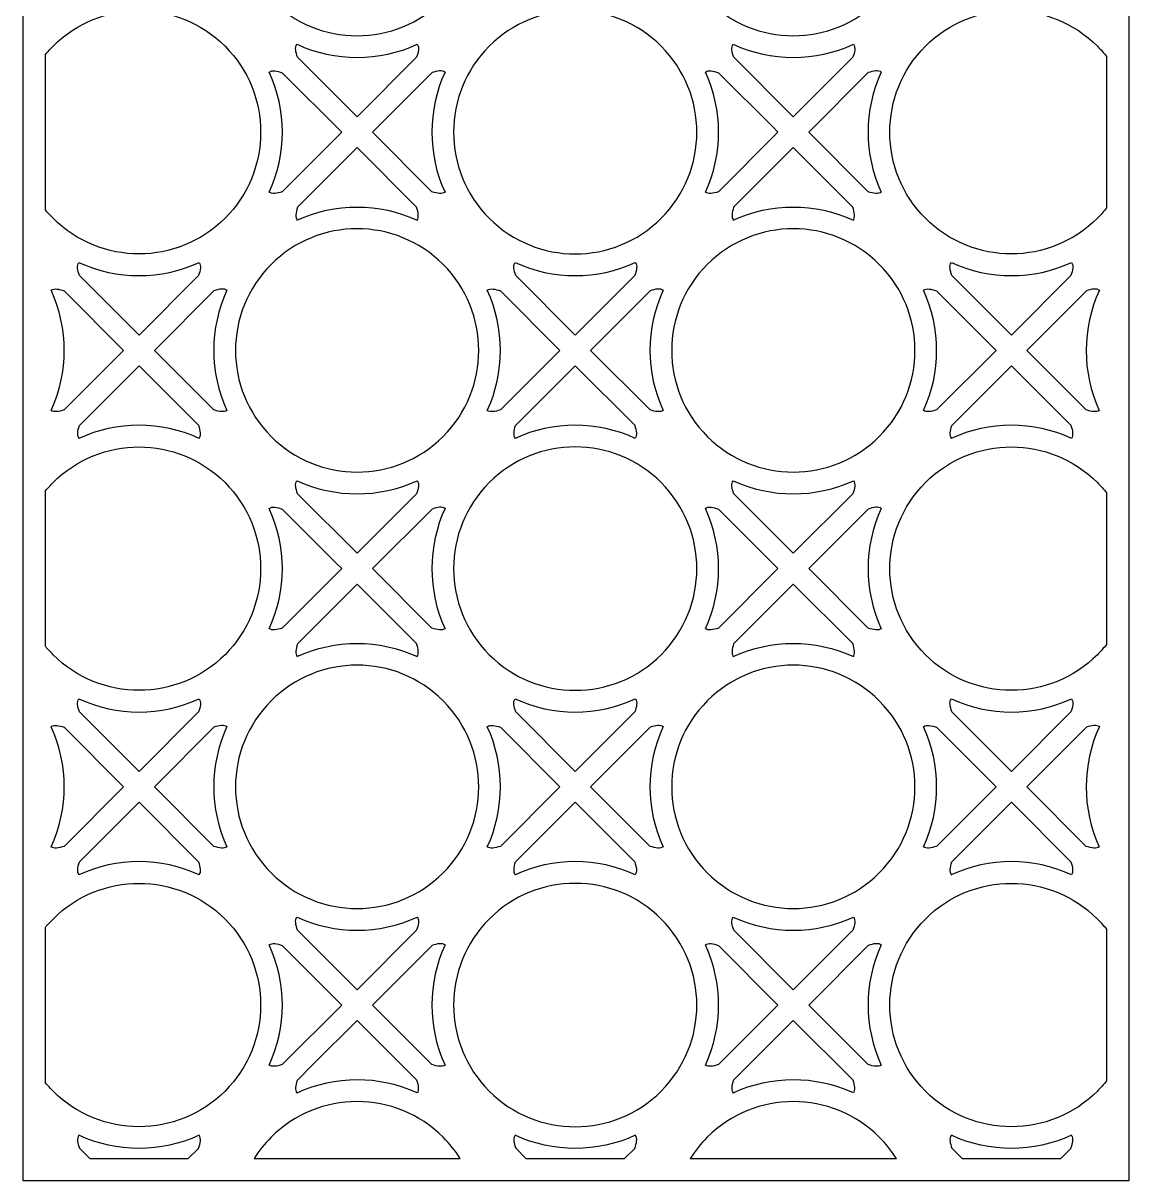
# Model space of a CAD drawing. Header units: centimetres. Extents: x 18.6 to 27, y -8.7 to 8.8.
# Drawn here: x 18.62 to 27, y -8.7 to 0.07 of the extents above; entities that cross this region are included whole.
import ezdxf

# ---------------------------------------------------------------- set-up
doc = ezdxf.new("R2010")
doc.units = ezdxf.units.CM
doc.header["$MEASUREMENT"] = 0
doc.layers.add('layer 1', color=7, linetype='Continuous')

msp = doc.modelspace()

# ---------------------------------------------------------------- linework, layer by layer
at = {"layer": 'layer 1', "color": 250}
for points, knots in [([(26.99975, -8.70138), (26.99975, -8.70138), (26.99975, -8.64217), (26.99975, -8.64217), (26.99975, -8.64217), (26.99975, -8.64217), (26.99975, -8.53268), (26.99975, -8.53268), (26.99975, -8.53268), (26.99975, -8.53268), (26.99975, 8.63206), (26.99975, 8.63206), (26.99975, 8.63206), (26.99975, 8.63206), (26.99975, 8.75007), (26.99975, 8.75007), (26.99975, 8.75007), (26.99975, 8.75007), (26.99975, 8.80077), (26.99975, 8.80077), (26.99975, 8.80077), (26.99975, 8.80077), (18.78454, 8.80077), (18.78454, 8.80077), (18.78454, 8.80077), (18.78454, 8.80077), (18.74173, 8.80077), (18.74173, 8.80077), (18.74173, 8.80077), (18.74173, 8.80077), (18.61583, 8.80077), (18.61583, 8.80077), (18.61583, 8.80077), (18.61583, 8.80077), (18.61583, -8.53268), (18.61583, -8.53268), (18.61583, -8.53268), (18.61583, -8.53268), (18.61583, -8.56757), (18.61583, -8.56757), (18.61583, -8.56757), (18.61583, -8.56757), (18.61583, -8.70138), (18.61583, -8.70138), (18.61583, -8.70138), (18.61583, -8.70138), (26.99975, -8.70138), (26.99975, -8.70138)], [0, 0, 0, 0, 0.0769231, 0.0769231, 0.0769231, 0.0769231, 0.1538462, 0.1538462, 0.1538462, 0.1538462, 0.2307692, 0.2307692, 0.2307692, 0.2307692, 0.3076923, 0.3076923, 0.3076923, 0.3076923, 0.3846154, 0.3846154, 0.3846154, 0.3846154, 0.4615385, 0.4615385, 0.4615385, 0.4615385, 0.5384615, 0.5384615, 0.5384615, 0.5384615, 0.6153846, 0.6153846, 0.6153846, 0.6153846, 0.6923077, 0.6923077, 0.6923077, 0.6923077, 0.7692308, 0.7692308, 0.7692308, 0.7692308, 0.8461538, 0.8461538, 0.8461538, 0.8461538, 1, 1, 1, 1]), ([(20.4961, 1.55156), (20.85617, 1.91163), (21.44018, 1.91163), (21.80022, 1.55156), (21.80022, 1.55156), (22.16029, 1.19152), (22.16029, 0.60751), (21.80022, 0.24747), (21.80022, 0.24747), (21.44018, -0.1126), (20.85617, -0.1126), (20.4961, 0.24747), (20.4961, 0.24747), (20.13605, 0.60751), (20.13605, 1.19152), (20.4961, 1.55156)], [0, 0, 0, 0, 0.2, 0.2, 0.2, 0.2, 0.4, 0.4, 0.4, 0.4, 0.6, 0.6, 0.6, 0.6, 1, 1, 1, 1]), ([(23.80354, 1.55156), (24.16361, 1.91163), (24.74761, 1.91163), (25.10766, 1.55156), (25.10766, 1.55156), (25.46771, 1.19152), (25.46771, 0.60751), (25.10766, 0.24747), (25.10766, 0.24747), (24.74761, -0.1126), (24.16361, -0.1126), (23.80354, 0.24747), (23.80354, 0.24747), (23.4435, 0.60751), (23.4435, 1.19152), (23.80354, 1.55156)], [0, 0, 0, 0, 0.2, 0.2, 0.2, 0.2, 0.4, 0.4, 0.4, 0.4, 0.6, 0.6, 0.6, 0.6, 1, 1, 1, 1]), ([(18.78454, -1.34272), (18.80268, -1.36456), (18.82193, -1.38578), (18.8424, -1.40626), (18.8424, -1.40626), (19.20245, -1.76631), (19.78644, -1.76631), (20.14651, -1.40626), (20.14651, -1.40626), (20.50656, -1.04619), (20.50656, -0.46219), (20.14651, -0.10214), (20.14651, -0.10214), (19.78644, 0.25792), (19.20245, 0.25792), (18.8424, -0.10214), (18.8424, -0.10214), (18.82193, -0.12262), (18.80268, -0.14385), (18.78454, -0.16568), (18.78454, -0.16568), (18.78454, -0.16568), (18.78454, -1.34272), (18.78454, -1.34272)], [0, 0, 0, 0, 0.1428571, 0.1428571, 0.1428571, 0.1428571, 0.2857143, 0.2857143, 0.2857143, 0.2857143, 0.4285714, 0.4285714, 0.4285714, 0.4285714, 0.5714286, 0.5714286, 0.5714286, 0.5714286, 0.7142857, 0.7142857, 0.7142857, 0.7142857, 1, 1, 1, 1]), ([(22.14984, -0.10214), (22.50988, 0.25792), (23.09389, 0.25792), (23.45395, -0.10214), (23.45395, -0.10214), (23.814, -0.46219), (23.814, -1.04619), (23.45395, -1.40626), (23.45395, -1.40626), (23.09389, -1.76631), (22.50988, -1.76631), (22.14984, -1.40626), (22.14984, -1.40626), (21.78976, -1.04619), (21.78976, -0.46219), (22.14984, -0.10214)], [0, 0, 0, 0, 0.2, 0.2, 0.2, 0.2, 0.4, 0.4, 0.4, 0.4, 0.6, 0.6, 0.6, 0.6, 1, 1, 1, 1]), ([(26.83104, -0.1802), (26.80953, -0.15321), (26.78635, -0.12712), (26.76137, -0.10214), (26.76137, -0.10214), (26.40132, 0.25792), (25.81732, 0.25792), (25.45725, -0.10214), (25.45725, -0.10214), (25.09721, -0.46219), (25.09721, -1.04619), (25.45725, -1.40626), (25.45725, -1.40626), (25.81732, -1.76631), (26.40132, -1.76631), (26.76137, -1.40626), (26.76137, -1.40626), (26.78635, -1.38128), (26.80953, -1.35519), (26.83104, -1.32821), (26.83104, -1.32821), (26.83104, -1.32821), (26.83104, -0.1802), (26.83104, -0.1802)], [0, 0, 0, 0, 0.1428571, 0.1428571, 0.1428571, 0.1428571, 0.2857143, 0.2857143, 0.2857143, 0.2857143, 0.4285714, 0.4285714, 0.4285714, 0.4285714, 0.5714286, 0.5714286, 0.5714286, 0.5714286, 0.7142857, 0.7142857, 0.7142857, 0.7142857, 1, 1, 1, 1]), ([(21.14817, -0.63766), (21.14817, -0.63766), (21.59938, -0.18646), (21.59938, -0.18646), (21.59938, -0.18646), (21.61313, -0.14737), (21.62246, -0.11051), (21.60367, -0.08765), (21.60367, -0.08765), (21.31542, -0.22059), (20.98085, -0.2206), (20.69261, -0.08766), (20.69261, -0.08766), (20.67389, -0.11051), (20.6831, -0.14728), (20.69682, -0.18631), (20.69682, -0.18631), (20.69682, -0.18631), (21.14817, -0.63766), (21.14817, -0.63766)], [0, 0, 0, 0, 0.1666667, 0.1666667, 0.1666667, 0.1666667, 0.3333333, 0.3333333, 0.3333333, 0.3333333, 0.5, 0.5, 0.5, 0.5, 0.6666667, 0.6666667, 0.6666667, 0.6666667, 1, 1, 1, 1]), ([(24.45561, -0.63766), (24.45561, -0.63766), (24.90681, -0.18646), (24.90681, -0.18646), (24.90681, -0.18646), (24.92057, -0.14737), (24.92988, -0.11051), (24.9111, -0.08765), (24.9111, -0.08765), (24.62286, -0.22059), (24.28827, -0.2206), (24.00005, -0.08766), (24.00005, -0.08766), (23.98132, -0.11051), (23.99051, -0.14729), (24.00426, -0.18633), (24.00426, -0.18633), (24.00426, -0.18633), (24.45559, -0.63766), (24.45559, -0.63766), (24.45559, -0.63766), (24.45559, -0.63766), (24.45561, -0.63766), (24.45561, -0.63766)], [0, 0, 0, 0, 0.1428571, 0.1428571, 0.1428571, 0.1428571, 0.2857143, 0.2857143, 0.2857143, 0.2857143, 0.4285714, 0.4285714, 0.4285714, 0.4285714, 0.5714286, 0.5714286, 0.5714286, 0.5714286, 0.7142857, 0.7142857, 0.7142857, 0.7142857, 1, 1, 1, 1]), ([(20.58077, -1.20507), (20.58077, -1.20507), (21.03163, -0.75421), (21.03163, -0.75421), (21.03163, -0.75421), (21.03163, -0.75421), (20.58035, -0.30294), (20.58035, -0.30294), (20.58035, -0.30294), (20.54125, -0.28918), (20.50442, -0.27989), (20.48157, -0.29871), (20.48157, -0.29871), (20.61446, -0.58692), (20.61449, -0.92137), (20.48161, -1.20961), (20.48161, -1.20961), (20.50273, -1.22354), (20.53804, -1.21907), (20.58077, -1.20507)], [0, 0, 0, 0, 0.1666667, 0.1666667, 0.1666667, 0.1666667, 0.3333333, 0.3333333, 0.3333333, 0.3333333, 0.5, 0.5, 0.5, 0.5, 0.6666667, 0.6666667, 0.6666667, 0.6666667, 1, 1, 1, 1]), ([(21.71871, -0.30022), (21.71871, -0.30022), (21.26472, -0.75421), (21.26472, -0.75421), (21.26472, -0.75421), (21.26472, -0.75421), (21.71565, -1.20514), (21.71565, -1.20514), (21.71565, -1.20514), (21.75829, -1.21907), (21.79354, -1.22352), (21.81462, -1.20965), (21.81462, -1.20965), (21.68157, -0.92108), (21.68173, -0.5862), (21.81508, -0.29776), (21.81508, -0.29776), (21.79291, -0.27865), (21.75701, -0.28695), (21.71871, -0.30022)], [0, 0, 0, 0, 0.1666667, 0.1666667, 0.1666667, 0.1666667, 0.3333333, 0.3333333, 0.3333333, 0.3333333, 0.5, 0.5, 0.5, 0.5, 0.6666667, 0.6666667, 0.6666667, 0.6666667, 1, 1, 1, 1]), ([(23.88821, -1.20507), (23.88821, -1.20507), (24.33906, -0.75421), (24.33906, -0.75421), (24.33906, -0.75421), (24.33906, -0.75421), (24.29919, -0.71433), (24.29919, -0.71433), (24.29919, -0.71433), (24.29919, -0.71433), (23.88777, -0.30294), (23.88777, -0.30294), (23.88777, -0.30294), (23.84868, -0.28918), (23.81186, -0.27989), (23.78901, -0.29871), (23.78901, -0.29871), (23.92191, -0.58692), (23.92193, -0.92137), (23.78906, -1.20961), (23.78906, -1.20961), (23.81015, -1.22354), (23.84548, -1.21907), (23.88821, -1.20507)], [0, 0, 0, 0, 0.1428571, 0.1428571, 0.1428571, 0.1428571, 0.2857143, 0.2857143, 0.2857143, 0.2857143, 0.4285714, 0.4285714, 0.4285714, 0.4285714, 0.5714286, 0.5714286, 0.5714286, 0.5714286, 0.7142857, 0.7142857, 0.7142857, 0.7142857, 1, 1, 1, 1]), ([(25.02614, -0.30022), (25.02614, -0.30022), (24.57216, -0.75421), (24.57216, -0.75421), (24.57216, -0.75421), (24.57216, -0.75421), (25.02309, -1.20514), (25.02309, -1.20514), (25.02309, -1.20514), (25.06572, -1.21907), (25.10096, -1.22351), (25.12206, -1.20965), (25.12206, -1.20965), (24.989, -0.92108), (24.98914, -0.5862), (25.12251, -0.29776), (25.12251, -0.29776), (25.10034, -0.27865), (25.06445, -0.28695), (25.02614, -0.30022)], [0, 0, 0, 0, 0.1666667, 0.1666667, 0.1666667, 0.1666667, 0.3333333, 0.3333333, 0.3333333, 0.3333333, 0.5, 0.5, 0.5, 0.5, 0.6666667, 0.6666667, 0.6666667, 0.6666667, 1, 1, 1, 1]), ([(21.59901, -1.32159), (21.61299, -1.36431), (21.61749, -1.39961), (21.60355, -1.4207), (21.60355, -1.4207), (21.31503, -1.28766), (20.98019, -1.28781), (20.69175, -1.42114), (20.69175, -1.42114), (20.69175, -1.42114), (20.6929, -1.42), (20.6929, -1.42), (20.6929, -1.42), (20.67862, -1.39951), (20.68242, -1.36501), (20.69581, -1.32313), (20.69581, -1.32313), (20.69581, -1.32313), (21.14817, -0.87076), (21.14817, -0.87076), (21.14817, -0.87076), (21.14817, -0.87076), (21.59901, -1.32159), (21.59901, -1.32159)], [0, 0, 0, 0, 0.1428571, 0.1428571, 0.1428571, 0.1428571, 0.2857143, 0.2857143, 0.2857143, 0.2857143, 0.4285714, 0.4285714, 0.4285714, 0.4285714, 0.5714286, 0.5714286, 0.5714286, 0.5714286, 0.7142857, 0.7142857, 0.7142857, 0.7142857, 1, 1, 1, 1]), ([(24.90645, -1.32159), (24.92043, -1.36431), (24.92491, -1.39961), (24.91099, -1.4207), (24.91099, -1.4207), (24.62245, -1.28766), (24.28763, -1.28781), (23.99918, -1.42114), (23.99918, -1.42114), (23.99918, -1.42114), (24.00033, -1.42), (24.00033, -1.42), (24.00033, -1.42), (23.98605, -1.39951), (23.98986, -1.36501), (24.00322, -1.32313), (24.00322, -1.32313), (24.00322, -1.32313), (24.45561, -0.87076), (24.45561, -0.87076), (24.45561, -0.87076), (24.45561, -0.87076), (24.90645, -1.32159), (24.90645, -1.32159)], [0, 0, 0, 0, 0.1428571, 0.1428571, 0.1428571, 0.1428571, 0.2857143, 0.2857143, 0.2857143, 0.2857143, 0.4285714, 0.4285714, 0.4285714, 0.4285714, 0.5714286, 0.5714286, 0.5714286, 0.5714286, 0.7142857, 0.7142857, 0.7142857, 0.7142857, 1, 1, 1, 1]), ([(20.4961, -1.75585), (20.85617, -1.3958), (21.44018, -1.3958), (21.80022, -1.75585), (21.80022, -1.75585), (22.16029, -2.11592), (22.16029, -2.69992), (21.80022, -3.05998), (21.80022, -3.05998), (21.44018, -3.42004), (20.85617, -3.42004), (20.4961, -3.05998), (20.4961, -3.05998), (20.13605, -2.69992), (20.13605, -2.11592), (20.4961, -1.75585)], [0, 0, 0, 0, 0.2, 0.2, 0.2, 0.2, 0.4, 0.4, 0.4, 0.4, 0.6, 0.6, 0.6, 0.6, 1, 1, 1, 1]), ([(23.80354, -1.75585), (24.16361, -1.3958), (24.74761, -1.3958), (25.10766, -1.75585), (25.10766, -1.75585), (25.46771, -2.11592), (25.46771, -2.69992), (25.10766, -3.05998), (25.10766, -3.05998), (24.74761, -3.42004), (24.16361, -3.42004), (23.80354, -3.05998), (23.80354, -3.05998), (23.4435, -2.69992), (23.4435, -2.11592), (23.80354, -1.75585)], [0, 0, 0, 0, 0.2, 0.2, 0.2, 0.2, 0.4, 0.4, 0.4, 0.4, 0.6, 0.6, 0.6, 0.6, 1, 1, 1, 1]), ([(19.49446, -2.29138), (19.49446, -2.29138), (19.94568, -1.84016), (19.94568, -1.84016), (19.94568, -1.84016), (19.95943, -1.80109), (19.96874, -1.76423), (19.94995, -1.74137), (19.94995, -1.74137), (19.6617, -1.8743), (19.32713, -1.87432), (19.03888, -1.74138), (19.03888, -1.74138), (19.02018, -1.76423), (19.02937, -1.80101), (19.04312, -1.84004), (19.04312, -1.84004), (19.04312, -1.84004), (19.49446, -2.29138), (19.49446, -2.29138)], [0, 0, 0, 0, 0.1666667, 0.1666667, 0.1666667, 0.1666667, 0.3333333, 0.3333333, 0.3333333, 0.3333333, 0.5, 0.5, 0.5, 0.5, 0.6666667, 0.6666667, 0.6666667, 0.6666667, 1, 1, 1, 1]), ([(22.80188, -2.29138), (22.80188, -2.29138), (23.25311, -1.84014), (23.25311, -1.84014), (23.25311, -1.84014), (23.26686, -1.80107), (23.27617, -1.76423), (23.25738, -1.74137), (23.25738, -1.74137), (22.96913, -1.8743), (22.63456, -1.87432), (22.34632, -1.74138), (22.34632, -1.74138), (22.32759, -1.76423), (22.33681, -1.80101), (22.35054, -1.84004), (22.35054, -1.84004), (22.35054, -1.84004), (22.80188, -2.29138), (22.80188, -2.29138)], [0, 0, 0, 0, 0.1666667, 0.1666667, 0.1666667, 0.1666667, 0.3333333, 0.3333333, 0.3333333, 0.3333333, 0.5, 0.5, 0.5, 0.5, 0.6666667, 0.6666667, 0.6666667, 0.6666667, 1, 1, 1, 1]), ([(26.10932, -2.29138), (26.10932, -2.29138), (26.56055, -1.84014), (26.56055, -1.84014), (26.56055, -1.84014), (26.57428, -1.80107), (26.58361, -1.76423), (26.56483, -1.74137), (26.56483, -1.74137), (26.27657, -1.8743), (25.94199, -1.87432), (25.65376, -1.74138), (25.65376, -1.74138), (25.63503, -1.76423), (25.64425, -1.80101), (25.65797, -1.84003), (25.65797, -1.84003), (25.65797, -1.84003), (26.10932, -2.29138), (26.10932, -2.29138)], [0, 0, 0, 0, 0.1666667, 0.1666667, 0.1666667, 0.1666667, 0.3333333, 0.3333333, 0.3333333, 0.3333333, 0.5, 0.5, 0.5, 0.5, 0.6666667, 0.6666667, 0.6666667, 0.6666667, 1, 1, 1, 1]), ([(18.92704, -2.85879), (18.92704, -2.85879), (19.37791, -2.40792), (19.37791, -2.40792), (19.37791, -2.40792), (19.37791, -2.40792), (18.92663, -1.95665), (18.92663, -1.95665), (18.92663, -1.95665), (18.88753, -1.94289), (18.85071, -1.93362), (18.82786, -1.95242), (18.82786, -1.95242), (18.96075, -2.24063), (18.96078, -2.5751), (18.8279, -2.86333), (18.8279, -2.86333), (18.849, -2.87726), (18.88434, -2.87279), (18.92704, -2.85879)], [0, 0, 0, 0, 0.1666667, 0.1666667, 0.1666667, 0.1666667, 0.3333333, 0.3333333, 0.3333333, 0.3333333, 0.5, 0.5, 0.5, 0.5, 0.6666667, 0.6666667, 0.6666667, 0.6666667, 1, 1, 1, 1]), ([(19.61101, -2.40792), (19.61101, -2.40792), (20.06192, -2.85885), (20.06192, -2.85885), (20.06192, -2.85885), (20.10458, -2.87279), (20.13982, -2.87723), (20.16091, -2.86336), (20.16091, -2.86336), (20.02785, -2.57481), (20.028, -2.23991), (20.16136, -1.95149), (20.16136, -1.95149), (20.13919, -1.93235), (20.10331, -1.94068), (20.065, -1.95393), (20.065, -1.95393), (20.065, -1.95393), (19.61101, -2.40792), (19.61101, -2.40792)], [0, 0, 0, 0, 0.1666667, 0.1666667, 0.1666667, 0.1666667, 0.3333333, 0.3333333, 0.3333333, 0.3333333, 0.5, 0.5, 0.5, 0.5, 0.6666667, 0.6666667, 0.6666667, 0.6666667, 1, 1, 1, 1]), ([(22.23448, -2.85879), (22.23448, -2.85879), (22.68536, -2.40792), (22.68536, -2.40792), (22.68536, -2.40792), (22.68536, -2.40792), (22.68534, -2.40792), (22.68534, -2.40792), (22.68534, -2.40792), (22.68534, -2.40792), (22.23406, -1.95665), (22.23406, -1.95665), (22.23406, -1.95665), (22.19497, -1.94289), (22.15814, -1.93362), (22.1353, -1.95242), (22.1353, -1.95242), (22.26819, -2.24063), (22.26823, -2.5751), (22.13533, -2.86333), (22.13533, -2.86333), (22.15643, -2.87726), (22.19177, -2.87279), (22.23448, -2.85879)], [0, 0, 0, 0, 0.1428571, 0.1428571, 0.1428571, 0.1428571, 0.2857143, 0.2857143, 0.2857143, 0.2857143, 0.4285714, 0.4285714, 0.4285714, 0.4285714, 0.5714286, 0.5714286, 0.5714286, 0.5714286, 0.7142857, 0.7142857, 0.7142857, 0.7142857, 1, 1, 1, 1]), ([(22.91843, -2.40794), (22.91843, -2.40794), (23.36934, -2.85883), (23.36934, -2.85883), (23.36934, -2.85883), (23.41199, -2.87279), (23.44725, -2.87723), (23.46835, -2.86336), (23.46835, -2.86336), (23.33528, -2.57481), (23.33544, -2.23991), (23.4688, -1.95149), (23.4688, -1.95149), (23.44662, -1.93235), (23.41073, -1.94068), (23.37241, -1.95393), (23.37241, -1.95393), (23.37241, -1.95393), (22.91843, -2.40794), (22.91843, -2.40794)], [0, 0, 0, 0, 0.1666667, 0.1666667, 0.1666667, 0.1666667, 0.3333333, 0.3333333, 0.3333333, 0.3333333, 0.5, 0.5, 0.5, 0.5, 0.6666667, 0.6666667, 0.6666667, 0.6666667, 1, 1, 1, 1]), ([(25.54192, -2.85879), (25.54192, -2.85879), (25.99277, -2.40794), (25.99277, -2.40794), (25.99277, -2.40794), (25.99277, -2.40794), (25.5415, -1.95665), (25.5415, -1.95665), (25.5415, -1.95665), (25.50239, -1.94289), (25.46558, -1.93362), (25.44272, -1.95242), (25.44272, -1.95242), (25.57561, -2.24063), (25.57564, -2.5751), (25.44277, -2.86333), (25.44277, -2.86333), (25.46388, -2.87726), (25.49919, -2.87279), (25.54192, -2.85879)], [0, 0, 0, 0, 0.1666667, 0.1666667, 0.1666667, 0.1666667, 0.3333333, 0.3333333, 0.3333333, 0.3333333, 0.5, 0.5, 0.5, 0.5, 0.6666667, 0.6666667, 0.6666667, 0.6666667, 1, 1, 1, 1]), ([(26.67985, -1.95393), (26.67985, -1.95393), (26.22587, -2.40792), (26.22587, -2.40792), (26.22587, -2.40792), (26.22587, -2.40792), (26.22587, -2.40794), (26.22587, -2.40794), (26.22587, -2.40794), (26.22587, -2.40794), (26.67676, -2.85883), (26.67676, -2.85883), (26.67676, -2.85883), (26.71942, -2.87279), (26.75469, -2.87723), (26.77577, -2.86336), (26.77577, -2.86336), (26.64271, -2.57481), (26.64288, -2.23991), (26.77624, -1.95149), (26.77624, -1.95149), (26.75406, -1.93235), (26.71816, -1.94068), (26.67985, -1.95393)], [0, 0, 0, 0, 0.1428571, 0.1428571, 0.1428571, 0.1428571, 0.2857143, 0.2857143, 0.2857143, 0.2857143, 0.4285714, 0.4285714, 0.4285714, 0.4285714, 0.5714286, 0.5714286, 0.5714286, 0.5714286, 0.7142857, 0.7142857, 0.7142857, 0.7142857, 1, 1, 1, 1]), ([(19.49445, -2.52447), (19.49445, -2.52447), (19.04208, -2.97685), (19.04208, -2.97685), (19.04208, -2.97685), (19.02872, -3.01873), (19.02491, -3.05321), (19.03917, -3.07371), (19.03917, -3.07371), (19.03917, -3.07371), (19.03803, -3.07486), (19.03803, -3.07486), (19.03803, -3.07486), (19.32648, -2.94154), (19.6613, -2.94138), (19.94985, -3.07442), (19.94985, -3.07442), (19.96376, -3.05332), (19.95926, -3.01802), (19.94531, -2.97532), (19.94531, -2.97532), (19.94531, -2.97532), (19.49445, -2.52447), (19.49445, -2.52447)], [0, 0, 0, 0, 0.1428571, 0.1428571, 0.1428571, 0.1428571, 0.2857143, 0.2857143, 0.2857143, 0.2857143, 0.4285714, 0.4285714, 0.4285714, 0.4285714, 0.5714286, 0.5714286, 0.5714286, 0.5714286, 0.7142857, 0.7142857, 0.7142857, 0.7142857, 1, 1, 1, 1]), ([(22.80188, -2.52447), (22.80188, -2.52447), (22.34951, -2.97685), (22.34951, -2.97685), (22.34951, -2.97685), (22.33615, -3.01873), (22.33235, -3.05321), (22.34661, -3.07371), (22.34661, -3.07371), (22.34661, -3.07371), (22.34546, -3.07486), (22.34546, -3.07486), (22.34546, -3.07486), (22.6339, -2.94154), (22.96873, -2.94138), (23.25728, -3.07442), (23.25728, -3.07442), (23.2712, -3.05332), (23.26671, -3.01802), (23.25273, -2.97532), (23.25273, -2.97532), (23.25273, -2.97532), (22.80188, -2.52447), (22.80188, -2.52447)], [0, 0, 0, 0, 0.1428571, 0.1428571, 0.1428571, 0.1428571, 0.2857143, 0.2857143, 0.2857143, 0.2857143, 0.4285714, 0.4285714, 0.4285714, 0.4285714, 0.5714286, 0.5714286, 0.5714286, 0.5714286, 0.7142857, 0.7142857, 0.7142857, 0.7142857, 1, 1, 1, 1]), ([(26.10932, -2.52447), (26.10932, -2.52447), (25.65695, -2.97685), (25.65695, -2.97685), (25.65695, -2.97685), (25.64357, -3.01873), (25.63976, -3.05321), (25.65404, -3.07371), (25.65404, -3.07371), (25.65404, -3.07371), (25.65291, -3.07486), (25.65291, -3.07486), (25.65291, -3.07486), (25.94134, -2.94154), (26.27618, -2.94138), (26.56472, -3.07442), (26.56472, -3.07442), (26.57863, -3.05332), (26.57414, -3.01802), (26.56016, -2.97532), (26.56016, -2.97532), (26.56016, -2.97532), (26.14914, -2.56429), (26.14914, -2.56429), (26.14914, -2.56429), (26.14914, -2.56429), (26.10932, -2.52447), (26.10932, -2.52447)], [0, 0, 0, 0, 0.125, 0.125, 0.125, 0.125, 0.25, 0.25, 0.25, 0.25, 0.375, 0.375, 0.375, 0.375, 0.5, 0.5, 0.5, 0.5, 0.625, 0.625, 0.625, 0.625, 0.75, 0.75, 0.75, 0.75, 1, 1, 1, 1]), ([(18.78454, -4.65015), (18.80268, -4.67199), (18.82193, -4.69321), (18.8424, -4.71368), (18.8424, -4.71368), (19.20245, -5.07375), (19.78644, -5.07375), (20.14651, -4.71368), (20.14651, -4.71368), (20.50656, -4.35363), (20.50656, -3.76963), (20.14651, -3.40958), (20.14651, -3.40958), (19.78644, -3.04951), (19.20245, -3.04951), (18.8424, -3.40958), (18.8424, -3.40958), (18.82193, -3.43005), (18.80268, -3.45128), (18.78454, -3.47312), (18.78454, -3.47312), (18.78454, -3.47312), (18.78454, -4.65015), (18.78454, -4.65015)], [0, 0, 0, 0, 0.1428571, 0.1428571, 0.1428571, 0.1428571, 0.2857143, 0.2857143, 0.2857143, 0.2857143, 0.4285714, 0.4285714, 0.4285714, 0.4285714, 0.5714286, 0.5714286, 0.5714286, 0.5714286, 0.7142857, 0.7142857, 0.7142857, 0.7142857, 1, 1, 1, 1]), ([(22.14984, -3.40958), (22.50988, -3.04951), (23.09389, -3.04951), (23.45395, -3.40958), (23.45395, -3.40958), (23.814, -3.76963), (23.814, -4.35363), (23.45395, -4.71368), (23.45395, -4.71368), (23.09389, -5.07375), (22.50988, -5.07375), (22.14984, -4.71368), (22.14984, -4.71368), (21.78976, -4.35363), (21.78976, -3.76963), (22.14984, -3.40958)], [0, 0, 0, 0, 0.2, 0.2, 0.2, 0.2, 0.4, 0.4, 0.4, 0.4, 0.6, 0.6, 0.6, 0.6, 1, 1, 1, 1]), ([(26.83104, -3.48763), (26.80953, -3.46065), (26.78635, -3.43455), (26.76137, -3.40958), (26.76137, -3.40958), (26.40132, -3.04951), (25.81732, -3.04951), (25.45725, -3.40958), (25.45725, -3.40958), (25.09721, -3.76963), (25.09721, -4.35363), (25.45725, -4.71368), (25.45725, -4.71368), (25.81732, -5.07375), (26.40132, -5.07375), (26.76137, -4.71368), (26.76137, -4.71368), (26.78635, -4.68871), (26.80953, -4.66262), (26.83104, -4.63564), (26.83104, -4.63564), (26.83104, -4.63564), (26.83104, -3.48763), (26.83104, -3.48763)], [0, 0, 0, 0, 0.1428571, 0.1428571, 0.1428571, 0.1428571, 0.2857143, 0.2857143, 0.2857143, 0.2857143, 0.4285714, 0.4285714, 0.4285714, 0.4285714, 0.5714286, 0.5714286, 0.5714286, 0.5714286, 0.7142857, 0.7142857, 0.7142857, 0.7142857, 1, 1, 1, 1]), ([(21.14817, -3.9451), (21.14817, -3.9451), (21.59938, -3.49391), (21.59938, -3.49391), (21.59938, -3.49391), (21.61313, -3.45481), (21.62246, -3.41794), (21.60367, -3.39508), (21.60367, -3.39508), (21.31542, -3.52803), (20.98085, -3.52804), (20.69261, -3.39511), (20.69261, -3.39511), (20.67389, -3.41794), (20.6831, -3.45474), (20.69682, -3.49374), (20.69682, -3.49374), (20.69682, -3.49374), (21.14817, -3.9451), (21.14817, -3.9451)], [0, 0, 0, 0, 0.1666667, 0.1666667, 0.1666667, 0.1666667, 0.3333333, 0.3333333, 0.3333333, 0.3333333, 0.5, 0.5, 0.5, 0.5, 0.6666667, 0.6666667, 0.6666667, 0.6666667, 1, 1, 1, 1]), ([(24.45561, -3.9451), (24.45561, -3.9451), (24.90681, -3.49391), (24.90681, -3.49391), (24.90681, -3.49391), (24.92057, -3.45481), (24.92988, -3.41794), (24.9111, -3.39508), (24.9111, -3.39508), (24.62286, -3.52803), (24.28827, -3.52804), (24.00005, -3.39511), (24.00005, -3.39511), (23.98132, -3.41794), (23.99051, -3.45475), (24.00427, -3.49378), (24.00427, -3.49378), (24.00427, -3.49378), (24.45559, -3.9451), (24.45559, -3.9451), (24.45559, -3.9451), (24.45559, -3.9451), (24.45561, -3.9451), (24.45561, -3.9451)], [0, 0, 0, 0, 0.1428571, 0.1428571, 0.1428571, 0.1428571, 0.2857143, 0.2857143, 0.2857143, 0.2857143, 0.4285714, 0.4285714, 0.4285714, 0.4285714, 0.5714286, 0.5714286, 0.5714286, 0.5714286, 0.7142857, 0.7142857, 0.7142857, 0.7142857, 1, 1, 1, 1]), ([(20.99175, -4.02176), (20.99175, -4.02176), (20.58034, -3.61036), (20.58034, -3.61036), (20.58034, -3.61036), (20.54123, -3.59662), (20.50442, -3.58732), (20.48157, -3.60612), (20.48157, -3.60612), (20.61446, -3.89436), (20.61449, -4.22882), (20.48161, -4.51704), (20.48161, -4.51704), (20.50273, -4.53098), (20.53804, -4.52651), (20.58077, -4.5125), (20.58077, -4.5125), (20.58077, -4.5125), (21.03163, -4.06164), (21.03163, -4.06164), (21.03163, -4.06164), (21.03163, -4.06164), (20.99175, -4.02176), (20.99175, -4.02176)], [0, 0, 0, 0, 0.1428571, 0.1428571, 0.1428571, 0.1428571, 0.2857143, 0.2857143, 0.2857143, 0.2857143, 0.4285714, 0.4285714, 0.4285714, 0.4285714, 0.5714286, 0.5714286, 0.5714286, 0.5714286, 0.7142857, 0.7142857, 0.7142857, 0.7142857, 1, 1, 1, 1]), ([(21.71873, -3.60764), (21.71873, -3.60764), (21.26472, -4.06164), (21.26472, -4.06164), (21.26472, -4.06164), (21.26472, -4.06164), (21.71565, -4.51258), (21.71565, -4.51258), (21.71565, -4.51258), (21.75829, -4.52651), (21.79354, -4.53096), (21.81462, -4.51707), (21.81462, -4.51707), (21.68157, -4.22852), (21.68173, -3.89363), (21.81508, -3.6052), (21.81508, -3.6052), (21.79291, -3.58608), (21.75703, -3.59438), (21.71873, -3.60764)], [0, 0, 0, 0, 0.1666667, 0.1666667, 0.1666667, 0.1666667, 0.3333333, 0.3333333, 0.3333333, 0.3333333, 0.5, 0.5, 0.5, 0.5, 0.6666667, 0.6666667, 0.6666667, 0.6666667, 1, 1, 1, 1]), ([(23.88821, -4.5125), (23.88821, -4.5125), (24.33906, -4.06164), (24.33906, -4.06164), (24.33906, -4.06164), (24.33906, -4.06164), (23.88777, -3.61036), (23.88777, -3.61036), (23.88777, -3.61036), (23.84868, -3.59662), (23.81186, -3.58732), (23.78901, -3.60612), (23.78901, -3.60612), (23.92191, -3.89436), (23.92193, -4.22882), (23.78906, -4.51704), (23.78906, -4.51704), (23.81015, -4.53098), (23.84548, -4.52651), (23.88821, -4.5125)], [0, 0, 0, 0, 0.1666667, 0.1666667, 0.1666667, 0.1666667, 0.3333333, 0.3333333, 0.3333333, 0.3333333, 0.5, 0.5, 0.5, 0.5, 0.6666667, 0.6666667, 0.6666667, 0.6666667, 1, 1, 1, 1]), ([(25.02616, -3.60764), (25.02616, -3.60764), (24.57216, -4.06164), (24.57216, -4.06164), (24.57216, -4.06164), (24.57216, -4.06164), (25.02309, -4.51258), (25.02309, -4.51258), (25.02309, -4.51258), (25.06572, -4.52651), (25.10096, -4.53094), (25.12206, -4.51707), (25.12206, -4.51707), (24.989, -4.22852), (24.98914, -3.89363), (25.12251, -3.6052), (25.12251, -3.6052), (25.10034, -3.58608), (25.06446, -3.59438), (25.02616, -3.60764)], [0, 0, 0, 0, 0.1666667, 0.1666667, 0.1666667, 0.1666667, 0.3333333, 0.3333333, 0.3333333, 0.3333333, 0.5, 0.5, 0.5, 0.5, 0.6666667, 0.6666667, 0.6666667, 0.6666667, 1, 1, 1, 1]), ([(21.59901, -4.62903), (21.61299, -4.67174), (21.61749, -4.70703), (21.60355, -4.72814), (21.60355, -4.72814), (21.31503, -4.5951), (20.98019, -4.59525), (20.69175, -4.72857), (20.69175, -4.72857), (20.69175, -4.72857), (20.6929, -4.72744), (20.6929, -4.72744), (20.6929, -4.72744), (20.67862, -4.70692), (20.68242, -4.67245), (20.69581, -4.63055), (20.69581, -4.63055), (20.69581, -4.63055), (21.14817, -4.17819), (21.14817, -4.17819), (21.14817, -4.17819), (21.14817, -4.17819), (21.59901, -4.62903), (21.59901, -4.62903)], [0, 0, 0, 0, 0.1428571, 0.1428571, 0.1428571, 0.1428571, 0.2857143, 0.2857143, 0.2857143, 0.2857143, 0.4285714, 0.4285714, 0.4285714, 0.4285714, 0.5714286, 0.5714286, 0.5714286, 0.5714286, 0.7142857, 0.7142857, 0.7142857, 0.7142857, 1, 1, 1, 1]), ([(24.90645, -4.62903), (24.92043, -4.67174), (24.92491, -4.70703), (24.91099, -4.72814), (24.91099, -4.72814), (24.62245, -4.5951), (24.28763, -4.59525), (23.99918, -4.72857), (23.99918, -4.72857), (23.99918, -4.72857), (24.00033, -4.72744), (24.00033, -4.72744), (24.00033, -4.72744), (23.98605, -4.70692), (23.98986, -4.67245), (24.00322, -4.63055), (24.00322, -4.63055), (24.00322, -4.63055), (24.45561, -4.17819), (24.45561, -4.17819), (24.45561, -4.17819), (24.45561, -4.17819), (24.90645, -4.62903), (24.90645, -4.62903)], [0, 0, 0, 0, 0.1428571, 0.1428571, 0.1428571, 0.1428571, 0.2857143, 0.2857143, 0.2857143, 0.2857143, 0.4285714, 0.4285714, 0.4285714, 0.4285714, 0.5714286, 0.5714286, 0.5714286, 0.5714286, 0.7142857, 0.7142857, 0.7142857, 0.7142857, 1, 1, 1, 1]), ([(20.4961, -5.06329), (20.85617, -4.70324), (21.44018, -4.70324), (21.80022, -5.06329), (21.80022, -5.06329), (22.16029, -5.42334), (22.16029, -6.00735), (21.80022, -6.36741), (21.80022, -6.36741), (21.44018, -6.72746), (20.85617, -6.72746), (20.4961, -6.36741), (20.4961, -6.36741), (20.13605, -6.00735), (20.13605, -5.42334), (20.4961, -5.06329)], [0, 0, 0, 0, 0.2, 0.2, 0.2, 0.2, 0.4, 0.4, 0.4, 0.4, 0.6, 0.6, 0.6, 0.6, 1, 1, 1, 1]), ([(23.80354, -5.06329), (24.16361, -4.70324), (24.74761, -4.70324), (25.10766, -5.06329), (25.10766, -5.06329), (25.46771, -5.42334), (25.46771, -6.00735), (25.10766, -6.36741), (25.10766, -6.36741), (24.74761, -6.72746), (24.16361, -6.72746), (23.80354, -6.36741), (23.80354, -6.36741), (23.4435, -6.00735), (23.4435, -5.42334), (23.80354, -5.06329)], [0, 0, 0, 0, 0.2, 0.2, 0.2, 0.2, 0.4, 0.4, 0.4, 0.4, 0.6, 0.6, 0.6, 0.6, 1, 1, 1, 1]), ([(19.49446, -5.5988), (19.49446, -5.5988), (19.94566, -5.14761), (19.94566, -5.14761), (19.94566, -5.14761), (19.95941, -5.10852), (19.96874, -5.07165), (19.94995, -5.0488), (19.94995, -5.0488), (19.6617, -5.18174), (19.32713, -5.18175), (19.03888, -5.04882), (19.03888, -5.04882), (19.02018, -5.07165), (19.02937, -5.10844), (19.04312, -5.14747), (19.04312, -5.14747), (19.04312, -5.14747), (19.49445, -5.5988), (19.49445, -5.5988), (19.49445, -5.5988), (19.49445, -5.5988), (19.49446, -5.5988), (19.49446, -5.5988)], [0, 0, 0, 0, 0.1428571, 0.1428571, 0.1428571, 0.1428571, 0.2857143, 0.2857143, 0.2857143, 0.2857143, 0.4285714, 0.4285714, 0.4285714, 0.4285714, 0.5714286, 0.5714286, 0.5714286, 0.5714286, 0.7142857, 0.7142857, 0.7142857, 0.7142857, 1, 1, 1, 1]), ([(22.80188, -5.5988), (22.80188, -5.5988), (23.25309, -5.14759), (23.25309, -5.14759), (23.25309, -5.14759), (23.26686, -5.1085), (23.27617, -5.07165), (23.25738, -5.0488), (23.25738, -5.0488), (22.96913, -5.18174), (22.63456, -5.18175), (22.34632, -5.04882), (22.34632, -5.04882), (22.32759, -5.07165), (22.33681, -5.10844), (22.35054, -5.14747), (22.35054, -5.14747), (22.35054, -5.14747), (22.80188, -5.5988), (22.80188, -5.5988)], [0, 0, 0, 0, 0.1666667, 0.1666667, 0.1666667, 0.1666667, 0.3333333, 0.3333333, 0.3333333, 0.3333333, 0.5, 0.5, 0.5, 0.5, 0.6666667, 0.6666667, 0.6666667, 0.6666667, 1, 1, 1, 1]), ([(26.10932, -5.5988), (26.10932, -5.5988), (26.56055, -5.14758), (26.56055, -5.14758), (26.56055, -5.14758), (26.57428, -5.1085), (26.58361, -5.07165), (26.56483, -5.0488), (26.56483, -5.0488), (26.27657, -5.18174), (25.94199, -5.18175), (25.65376, -5.04882), (25.65376, -5.04882), (25.63503, -5.07165), (25.64425, -5.10844), (25.65797, -5.14746), (25.65797, -5.14746), (25.65797, -5.14746), (26.10932, -5.5988), (26.10932, -5.5988)], [0, 0, 0, 0, 0.1666667, 0.1666667, 0.1666667, 0.1666667, 0.3333333, 0.3333333, 0.3333333, 0.3333333, 0.5, 0.5, 0.5, 0.5, 0.6666667, 0.6666667, 0.6666667, 0.6666667, 1, 1, 1, 1]), ([(18.92704, -6.16621), (18.92704, -6.16621), (19.3779, -5.71536), (19.3779, -5.71536), (19.3779, -5.71536), (19.3779, -5.71536), (18.92663, -5.26408), (18.92663, -5.26408), (18.92663, -5.26408), (18.88753, -5.25033), (18.85071, -5.24105), (18.82786, -5.25985), (18.82786, -5.25985), (18.96075, -5.54806), (18.96078, -5.88253), (18.8279, -6.17077), (18.8279, -6.17077), (18.849, -6.18468), (18.88434, -6.18022), (18.92704, -6.16621)], [0, 0, 0, 0, 0.1666667, 0.1666667, 0.1666667, 0.1666667, 0.3333333, 0.3333333, 0.3333333, 0.3333333, 0.5, 0.5, 0.5, 0.5, 0.6666667, 0.6666667, 0.6666667, 0.6666667, 1, 1, 1, 1]), ([(19.61101, -5.71536), (19.61101, -5.71536), (20.06192, -6.16629), (20.06192, -6.16629), (20.06192, -6.16629), (20.10458, -6.18022), (20.13982, -6.18467), (20.16091, -6.1708), (20.16091, -6.1708), (20.02785, -5.88223), (20.028, -5.54735), (20.16136, -5.25891), (20.16136, -5.25891), (20.13919, -5.2398), (20.10331, -5.24809), (20.065, -5.26137), (20.065, -5.26137), (20.065, -5.26137), (19.61101, -5.71536), (19.61101, -5.71536)], [0, 0, 0, 0, 0.1666667, 0.1666667, 0.1666667, 0.1666667, 0.3333333, 0.3333333, 0.3333333, 0.3333333, 0.5, 0.5, 0.5, 0.5, 0.6666667, 0.6666667, 0.6666667, 0.6666667, 1, 1, 1, 1]), ([(22.23448, -6.16621), (22.23448, -6.16621), (22.68534, -5.71536), (22.68534, -5.71536), (22.68534, -5.71536), (22.68534, -5.71536), (22.23406, -5.26408), (22.23406, -5.26408), (22.23406, -5.26408), (22.19497, -5.25033), (22.15814, -5.24105), (22.1353, -5.25985), (22.1353, -5.25985), (22.26819, -5.54806), (22.26823, -5.88253), (22.13533, -6.17077), (22.13533, -6.17077), (22.15643, -6.18468), (22.19177, -6.18022), (22.23448, -6.16621)], [0, 0, 0, 0, 0.1666667, 0.1666667, 0.1666667, 0.1666667, 0.3333333, 0.3333333, 0.3333333, 0.3333333, 0.5, 0.5, 0.5, 0.5, 0.6666667, 0.6666667, 0.6666667, 0.6666667, 1, 1, 1, 1]), ([(23.37241, -5.26137), (23.37241, -5.26137), (22.91843, -5.71536), (22.91843, -5.71536), (22.91843, -5.71536), (22.91843, -5.71536), (23.36936, -6.16629), (23.36936, -6.16629), (23.36936, -6.16629), (23.412, -6.18022), (23.44725, -6.18467), (23.46835, -6.1708), (23.46835, -6.1708), (23.33528, -5.88223), (23.33544, -5.54735), (23.4688, -5.25891), (23.4688, -5.25891), (23.44662, -5.2398), (23.41073, -5.24809), (23.37241, -5.26137)], [0, 0, 0, 0, 0.1666667, 0.1666667, 0.1666667, 0.1666667, 0.3333333, 0.3333333, 0.3333333, 0.3333333, 0.5, 0.5, 0.5, 0.5, 0.6666667, 0.6666667, 0.6666667, 0.6666667, 1, 1, 1, 1]), ([(25.54192, -6.16621), (25.54192, -6.16621), (25.99277, -5.71537), (25.99277, -5.71537), (25.99277, -5.71537), (25.99277, -5.71537), (25.5415, -5.26408), (25.5415, -5.26408), (25.5415, -5.26408), (25.50239, -5.25033), (25.46558, -5.24105), (25.44272, -5.25985), (25.44272, -5.25985), (25.57561, -5.54806), (25.57564, -5.88253), (25.44277, -6.17077), (25.44277, -6.17077), (25.46388, -6.18468), (25.49919, -6.18022), (25.54192, -6.16621)], [0, 0, 0, 0, 0.1666667, 0.1666667, 0.1666667, 0.1666667, 0.3333333, 0.3333333, 0.3333333, 0.3333333, 0.5, 0.5, 0.5, 0.5, 0.6666667, 0.6666667, 0.6666667, 0.6666667, 1, 1, 1, 1]), ([(26.67985, -5.26137), (26.67985, -5.26137), (26.22587, -5.71536), (26.22587, -5.71536), (26.22587, -5.71536), (26.22587, -5.71536), (26.67678, -6.16628), (26.67678, -6.16628), (26.67678, -6.16628), (26.71942, -6.18022), (26.75469, -6.18467), (26.77577, -6.1708), (26.77577, -6.1708), (26.64271, -5.88223), (26.64288, -5.54735), (26.77624, -5.25891), (26.77624, -5.25891), (26.75406, -5.2398), (26.71816, -5.24809), (26.67985, -5.26137)], [0, 0, 0, 0, 0.1666667, 0.1666667, 0.1666667, 0.1666667, 0.3333333, 0.3333333, 0.3333333, 0.3333333, 0.5, 0.5, 0.5, 0.5, 0.6666667, 0.6666667, 0.6666667, 0.6666667, 1, 1, 1, 1]), ([(19.49445, -5.8319), (19.49445, -5.8319), (19.04208, -6.28427), (19.04208, -6.28427), (19.04208, -6.28427), (19.02872, -6.32616), (19.02491, -6.36065), (19.03917, -6.38115), (19.03917, -6.38115), (19.03917, -6.38115), (19.03803, -6.38229), (19.03803, -6.38229), (19.03803, -6.38229), (19.32648, -6.24896), (19.6613, -6.24881), (19.94985, -6.38185), (19.94985, -6.38185), (19.96376, -6.36076), (19.95926, -6.32545), (19.94531, -6.28274), (19.94531, -6.28274), (19.94531, -6.28274), (19.49445, -5.8319), (19.49445, -5.8319)], [0, 0, 0, 0, 0.1428571, 0.1428571, 0.1428571, 0.1428571, 0.2857143, 0.2857143, 0.2857143, 0.2857143, 0.4285714, 0.4285714, 0.4285714, 0.4285714, 0.5714286, 0.5714286, 0.5714286, 0.5714286, 0.7142857, 0.7142857, 0.7142857, 0.7142857, 1, 1, 1, 1]), ([(22.80188, -5.8319), (22.80188, -5.8319), (22.34951, -6.28427), (22.34951, -6.28427), (22.34951, -6.28427), (22.33615, -6.32616), (22.33235, -6.36065), (22.34661, -6.38115), (22.34661, -6.38115), (22.34661, -6.38115), (22.34546, -6.38229), (22.34546, -6.38229), (22.34546, -6.38229), (22.6339, -6.24896), (22.96873, -6.24881), (23.25728, -6.38185), (23.25728, -6.38185), (23.2712, -6.36076), (23.26671, -6.32545), (23.25273, -6.28274), (23.25273, -6.28274), (23.25273, -6.28274), (22.80188, -5.8319), (22.80188, -5.8319)], [0, 0, 0, 0, 0.1428571, 0.1428571, 0.1428571, 0.1428571, 0.2857143, 0.2857143, 0.2857143, 0.2857143, 0.4285714, 0.4285714, 0.4285714, 0.4285714, 0.5714286, 0.5714286, 0.5714286, 0.5714286, 0.7142857, 0.7142857, 0.7142857, 0.7142857, 1, 1, 1, 1]), ([(26.10932, -5.8319), (26.10932, -5.8319), (25.65695, -6.28427), (25.65695, -6.28427), (25.65695, -6.28427), (25.64357, -6.32616), (25.63976, -6.36065), (25.65404, -6.38115), (25.65404, -6.38115), (25.65404, -6.38115), (25.65291, -6.38229), (25.65291, -6.38229), (25.65291, -6.38229), (25.94134, -6.24896), (26.27618, -6.24881), (26.56472, -6.38185), (26.56472, -6.38185), (26.57863, -6.36076), (26.57414, -6.32545), (26.56016, -6.28274), (26.56016, -6.28274), (26.56016, -6.28274), (26.10932, -5.8319), (26.10932, -5.8319)], [0, 0, 0, 0, 0.1428571, 0.1428571, 0.1428571, 0.1428571, 0.2857143, 0.2857143, 0.2857143, 0.2857143, 0.4285714, 0.4285714, 0.4285714, 0.4285714, 0.5714286, 0.5714286, 0.5714286, 0.5714286, 0.7142857, 0.7142857, 0.7142857, 0.7142857, 1, 1, 1, 1]), ([(18.78454, -7.95758), (18.80268, -7.97942), (18.82193, -8.00065), (18.8424, -8.02112), (18.8424, -8.02112), (19.20245, -8.38118), (19.78644, -8.38118), (20.14651, -8.02112), (20.14651, -8.02112), (20.50656, -7.66107), (20.50656, -7.07706), (20.14651, -6.717), (20.14651, -6.717), (19.78644, -6.35695), (19.20245, -6.35695), (18.8424, -6.717), (18.8424, -6.717), (18.82193, -6.73748), (18.80268, -6.75871), (18.78454, -6.78055), (18.78454, -6.78055), (18.78454, -6.78055), (18.78454, -7.95758), (18.78454, -7.95758)], [0, 0, 0, 0, 0.1428571, 0.1428571, 0.1428571, 0.1428571, 0.2857143, 0.2857143, 0.2857143, 0.2857143, 0.4285714, 0.4285714, 0.4285714, 0.4285714, 0.5714286, 0.5714286, 0.5714286, 0.5714286, 0.7142857, 0.7142857, 0.7142857, 0.7142857, 1, 1, 1, 1]), ([(22.14984, -6.717), (22.50988, -6.35695), (23.09389, -6.35695), (23.45395, -6.717), (23.45395, -6.717), (23.814, -7.07706), (23.814, -7.66107), (23.45395, -8.02112), (23.45395, -8.02112), (23.09389, -8.38118), (22.50988, -8.38118), (22.14984, -8.02112), (22.14984, -8.02112), (21.78976, -7.66107), (21.78976, -7.07706), (22.14984, -6.717)], [0, 0, 0, 0, 0.2, 0.2, 0.2, 0.2, 0.4, 0.4, 0.4, 0.4, 0.6, 0.6, 0.6, 0.6, 1, 1, 1, 1]), ([(26.83104, -6.79506), (26.80953, -6.76808), (26.78635, -6.74198), (26.76137, -6.717), (26.76137, -6.717), (26.40132, -6.35695), (25.81732, -6.35695), (25.45725, -6.717), (25.45725, -6.717), (25.09721, -7.07706), (25.09721, -7.66107), (25.45725, -8.02112), (25.45725, -8.02112), (25.81732, -8.38118), (26.40132, -8.38118), (26.76137, -8.02112), (26.76137, -8.02112), (26.78635, -7.99614), (26.80953, -7.97006), (26.83104, -7.94307), (26.83104, -7.94307), (26.83104, -7.94307), (26.83104, -6.79506), (26.83104, -6.79506)], [0, 0, 0, 0, 0.1428571, 0.1428571, 0.1428571, 0.1428571, 0.2857143, 0.2857143, 0.2857143, 0.2857143, 0.4285714, 0.4285714, 0.4285714, 0.4285714, 0.5714286, 0.5714286, 0.5714286, 0.5714286, 0.7142857, 0.7142857, 0.7142857, 0.7142857, 1, 1, 1, 1]), ([(21.14817, -7.25253), (21.14817, -7.25253), (21.59938, -6.80131), (21.59938, -6.80131), (21.59938, -6.80131), (21.61314, -6.76224), (21.62246, -6.72538), (21.60367, -6.70251), (21.60367, -6.70251), (21.31542, -6.83546), (20.98085, -6.83546), (20.69261, -6.70253), (20.69261, -6.70253), (20.67389, -6.72538), (20.6831, -6.76217), (20.69682, -6.80118), (20.69682, -6.80118), (20.69682, -6.80118), (21.14817, -7.25253), (21.14817, -7.25253)], [0, 0, 0, 0, 0.1666667, 0.1666667, 0.1666667, 0.1666667, 0.3333333, 0.3333333, 0.3333333, 0.3333333, 0.5, 0.5, 0.5, 0.5, 0.6666667, 0.6666667, 0.6666667, 0.6666667, 1, 1, 1, 1]), ([(24.45561, -7.25253), (24.45561, -7.25253), (24.90681, -6.80131), (24.90681, -6.80131), (24.90681, -6.80131), (24.92058, -6.76224), (24.92988, -6.72538), (24.9111, -6.70251), (24.9111, -6.70251), (24.62286, -6.83546), (24.28827, -6.83546), (24.00005, -6.70253), (24.00005, -6.70253), (23.98132, -6.72538), (23.99051, -6.76217), (24.00426, -6.80118), (24.00426, -6.80118), (24.00426, -6.80118), (24.45561, -7.25253), (24.45561, -7.25253)], [0, 0, 0, 0, 0.1666667, 0.1666667, 0.1666667, 0.1666667, 0.3333333, 0.3333333, 0.3333333, 0.3333333, 0.5, 0.5, 0.5, 0.5, 0.6666667, 0.6666667, 0.6666667, 0.6666667, 1, 1, 1, 1]), ([(20.58077, -7.81994), (20.58077, -7.81994), (21.03163, -7.36909), (21.03163, -7.36909), (21.03163, -7.36909), (21.03163, -7.36909), (20.58035, -6.91779), (20.58035, -6.91779), (20.58035, -6.91779), (20.54125, -6.90403), (20.50442, -6.89476), (20.48157, -6.91356), (20.48157, -6.91356), (20.61446, -7.20179), (20.61449, -7.53625), (20.48161, -7.82448), (20.48161, -7.82448), (20.50273, -7.83841), (20.53804, -7.83393), (20.58077, -7.81994)], [0, 0, 0, 0, 0.1666667, 0.1666667, 0.1666667, 0.1666667, 0.3333333, 0.3333333, 0.3333333, 0.3333333, 0.5, 0.5, 0.5, 0.5, 0.6666667, 0.6666667, 0.6666667, 0.6666667, 1, 1, 1, 1]), ([(21.71871, -6.91508), (21.71871, -6.91508), (21.26472, -7.36907), (21.26472, -7.36907), (21.26472, -7.36907), (21.26472, -7.36907), (21.26472, -7.36909), (21.26472, -7.36909), (21.26472, -7.36909), (21.26472, -7.36909), (21.71562, -7.81998), (21.71562, -7.81998), (21.71562, -7.81998), (21.75828, -7.83393), (21.79354, -7.83838), (21.81462, -7.82451), (21.81462, -7.82451), (21.68157, -7.53595), (21.68173, -7.20105), (21.81508, -6.91263), (21.81508, -6.91263), (21.79291, -6.8935), (21.75701, -6.90182), (21.71871, -6.91508)], [0, 0, 0, 0, 0.1428571, 0.1428571, 0.1428571, 0.1428571, 0.2857143, 0.2857143, 0.2857143, 0.2857143, 0.4285714, 0.4285714, 0.4285714, 0.4285714, 0.5714286, 0.5714286, 0.5714286, 0.5714286, 0.7142857, 0.7142857, 0.7142857, 0.7142857, 1, 1, 1, 1]), ([(23.88821, -7.81994), (23.88821, -7.81994), (24.33906, -7.36909), (24.33906, -7.36909), (24.33906, -7.36909), (24.33906, -7.36909), (23.88777, -6.91779), (23.88777, -6.91779), (23.88777, -6.91779), (23.84868, -6.90403), (23.81186, -6.89476), (23.78901, -6.91356), (23.78901, -6.91356), (23.92191, -7.20179), (23.92193, -7.53625), (23.78906, -7.82448), (23.78906, -7.82448), (23.81015, -7.83841), (23.84548, -7.83393), (23.88821, -7.81994)], [0, 0, 0, 0, 0.1666667, 0.1666667, 0.1666667, 0.1666667, 0.3333333, 0.3333333, 0.3333333, 0.3333333, 0.5, 0.5, 0.5, 0.5, 0.6666667, 0.6666667, 0.6666667, 0.6666667, 1, 1, 1, 1]), ([(25.02614, -6.91508), (25.02614, -6.91508), (24.57216, -7.36907), (24.57216, -7.36907), (24.57216, -7.36907), (24.57216, -7.36907), (25.02309, -7.82), (25.02309, -7.82), (25.02309, -7.82), (25.06572, -7.83393), (25.10096, -7.83837), (25.12206, -7.82451), (25.12206, -7.82451), (24.989, -7.53595), (24.98914, -7.20105), (25.12251, -6.91263), (25.12251, -6.91263), (25.10034, -6.8935), (25.06445, -6.90182), (25.02614, -6.91508)], [0, 0, 0, 0, 0.1666667, 0.1666667, 0.1666667, 0.1666667, 0.3333333, 0.3333333, 0.3333333, 0.3333333, 0.5, 0.5, 0.5, 0.5, 0.6666667, 0.6666667, 0.6666667, 0.6666667, 1, 1, 1, 1]), ([(21.14817, -7.48562), (21.14817, -7.48562), (20.81799, -7.81579), (20.81799, -7.81579), (20.81799, -7.81579), (20.81799, -7.81579), (20.69581, -7.938), (20.69581, -7.938), (20.69581, -7.938), (20.68242, -7.97987), (20.67862, -8.01437), (20.6929, -8.03486), (20.6929, -8.03486), (20.6929, -8.03486), (20.69175, -8.03601), (20.69175, -8.03601), (20.69175, -8.03601), (20.98019, -7.90268), (21.31503, -7.90254), (21.60355, -8.03557), (21.60355, -8.03557), (21.61749, -8.01447), (21.61299, -7.97917), (21.59901, -7.93646), (21.59901, -7.93646), (21.59901, -7.93646), (21.14817, -7.48562), (21.14817, -7.48562)], [0, 0, 0, 0, 0.125, 0.125, 0.125, 0.125, 0.25, 0.25, 0.25, 0.25, 0.375, 0.375, 0.375, 0.375, 0.5, 0.5, 0.5, 0.5, 0.625, 0.625, 0.625, 0.625, 0.75, 0.75, 0.75, 0.75, 1, 1, 1, 1]), ([(24.45561, -7.48562), (24.45561, -7.48562), (24.00322, -7.938), (24.00322, -7.938), (24.00322, -7.938), (23.98986, -7.97987), (23.98605, -8.01437), (24.00033, -8.03486), (24.00033, -8.03486), (24.00033, -8.03486), (23.99918, -8.03601), (23.99918, -8.03601), (23.99918, -8.03601), (24.28763, -7.90268), (24.62245, -7.90254), (24.91099, -8.03557), (24.91099, -8.03557), (24.92491, -8.01447), (24.92043, -7.97917), (24.90645, -7.93646), (24.90645, -7.93646), (24.90645, -7.93646), (24.45561, -7.48562), (24.45561, -7.48562)], [0, 0, 0, 0, 0.1428571, 0.1428571, 0.1428571, 0.1428571, 0.2857143, 0.2857143, 0.2857143, 0.2857143, 0.4285714, 0.4285714, 0.4285714, 0.4285714, 0.5714286, 0.5714286, 0.5714286, 0.5714286, 0.7142857, 0.7142857, 0.7142857, 0.7142857, 1, 1, 1, 1]), ([(21.92948, -8.53268), (21.92948, -8.53268), (20.36684, -8.53268), (20.36684, -8.53268), (20.36684, -8.53268), (20.40298, -8.47517), (20.44605, -8.42078), (20.4961, -8.37073), (20.4961, -8.37073), (20.85617, -8.01066), (21.44018, -8.01066), (21.80022, -8.37073), (21.80022, -8.37073), (21.85028, -8.42078), (21.89334, -8.47517), (21.92948, -8.53268)], [0, 0, 0, 0, 0.2, 0.2, 0.2, 0.2, 0.4, 0.4, 0.4, 0.4, 0.6, 0.6, 0.6, 0.6, 1, 1, 1, 1]), ([(25.23691, -8.53268), (25.23691, -8.53268), (23.67428, -8.53268), (23.67428, -8.53268), (23.67428, -8.53268), (23.71042, -8.47517), (23.75349, -8.42078), (23.80354, -8.37073), (23.80354, -8.37073), (24.16361, -8.01066), (24.74761, -8.01066), (25.10766, -8.37073), (25.10766, -8.37073), (25.15771, -8.42078), (25.20078, -8.47517), (25.23691, -8.53268)], [0, 0, 0, 0, 0.2, 0.2, 0.2, 0.2, 0.4, 0.4, 0.4, 0.4, 0.6, 0.6, 0.6, 0.6, 1, 1, 1, 1]), ([(19.86803, -8.53268), (19.86803, -8.53268), (19.12088, -8.53268), (19.12088, -8.53268), (19.12088, -8.53268), (19.12088, -8.53268), (19.04313, -8.45493), (19.04313, -8.45493), (19.04313, -8.45493), (19.02937, -8.41589), (19.02018, -8.37909), (19.03888, -8.35625), (19.03888, -8.35625), (19.32713, -8.48919), (19.6617, -8.48917), (19.94995, -8.35622), (19.94995, -8.35622), (19.96874, -8.37909), (19.95941, -8.41596), (19.94566, -8.45505), (19.94566, -8.45505), (19.94566, -8.45505), (19.86803, -8.53268), (19.86803, -8.53268)], [0, 0, 0, 0, 0.1428571, 0.1428571, 0.1428571, 0.1428571, 0.2857143, 0.2857143, 0.2857143, 0.2857143, 0.4285714, 0.4285714, 0.4285714, 0.4285714, 0.5714286, 0.5714286, 0.5714286, 0.5714286, 0.7142857, 0.7142857, 0.7142857, 0.7142857, 1, 1, 1, 1]), ([(23.17545, -8.53268), (23.17545, -8.53268), (22.42831, -8.53268), (22.42831, -8.53268), (22.42831, -8.53268), (22.42831, -8.53268), (22.35056, -8.45493), (22.35056, -8.45493), (22.35056, -8.45493), (22.33681, -8.41589), (22.32759, -8.37909), (22.34632, -8.35625), (22.34632, -8.35625), (22.63456, -8.48919), (22.96913, -8.48917), (23.25738, -8.35622), (23.25738, -8.35622), (23.27617, -8.37909), (23.26686, -8.41594), (23.25309, -8.45503), (23.25309, -8.45503), (23.25309, -8.45503), (23.17545, -8.53268), (23.17545, -8.53268)], [0, 0, 0, 0, 0.1428571, 0.1428571, 0.1428571, 0.1428571, 0.2857143, 0.2857143, 0.2857143, 0.2857143, 0.4285714, 0.4285714, 0.4285714, 0.4285714, 0.5714286, 0.5714286, 0.5714286, 0.5714286, 0.7142857, 0.7142857, 0.7142857, 0.7142857, 1, 1, 1, 1]), ([(26.48289, -8.53268), (26.48289, -8.53268), (25.73575, -8.53268), (25.73575, -8.53268), (25.73575, -8.53268), (25.73575, -8.53268), (25.65797, -8.4549), (25.65797, -8.4549), (25.65797, -8.4549), (25.64425, -8.41588), (25.63503, -8.37909), (25.65376, -8.35625), (25.65376, -8.35625), (25.94199, -8.48919), (26.27657, -8.48917), (26.56483, -8.35622), (26.56483, -8.35622), (26.58361, -8.37909), (26.57428, -8.41594), (26.56055, -8.45501), (26.56055, -8.45501), (26.56055, -8.45501), (26.48289, -8.53268), (26.48289, -8.53268)], [0, 0, 0, 0, 0.1428571, 0.1428571, 0.1428571, 0.1428571, 0.2857143, 0.2857143, 0.2857143, 0.2857143, 0.4285714, 0.4285714, 0.4285714, 0.4285714, 0.5714286, 0.5714286, 0.5714286, 0.5714286, 0.7142857, 0.7142857, 0.7142857, 0.7142857, 1, 1, 1, 1])]:
    msp.add_open_spline(points, degree=3, knots=knots, dxfattribs=at)

doc.saveas('drawing.dxf')
